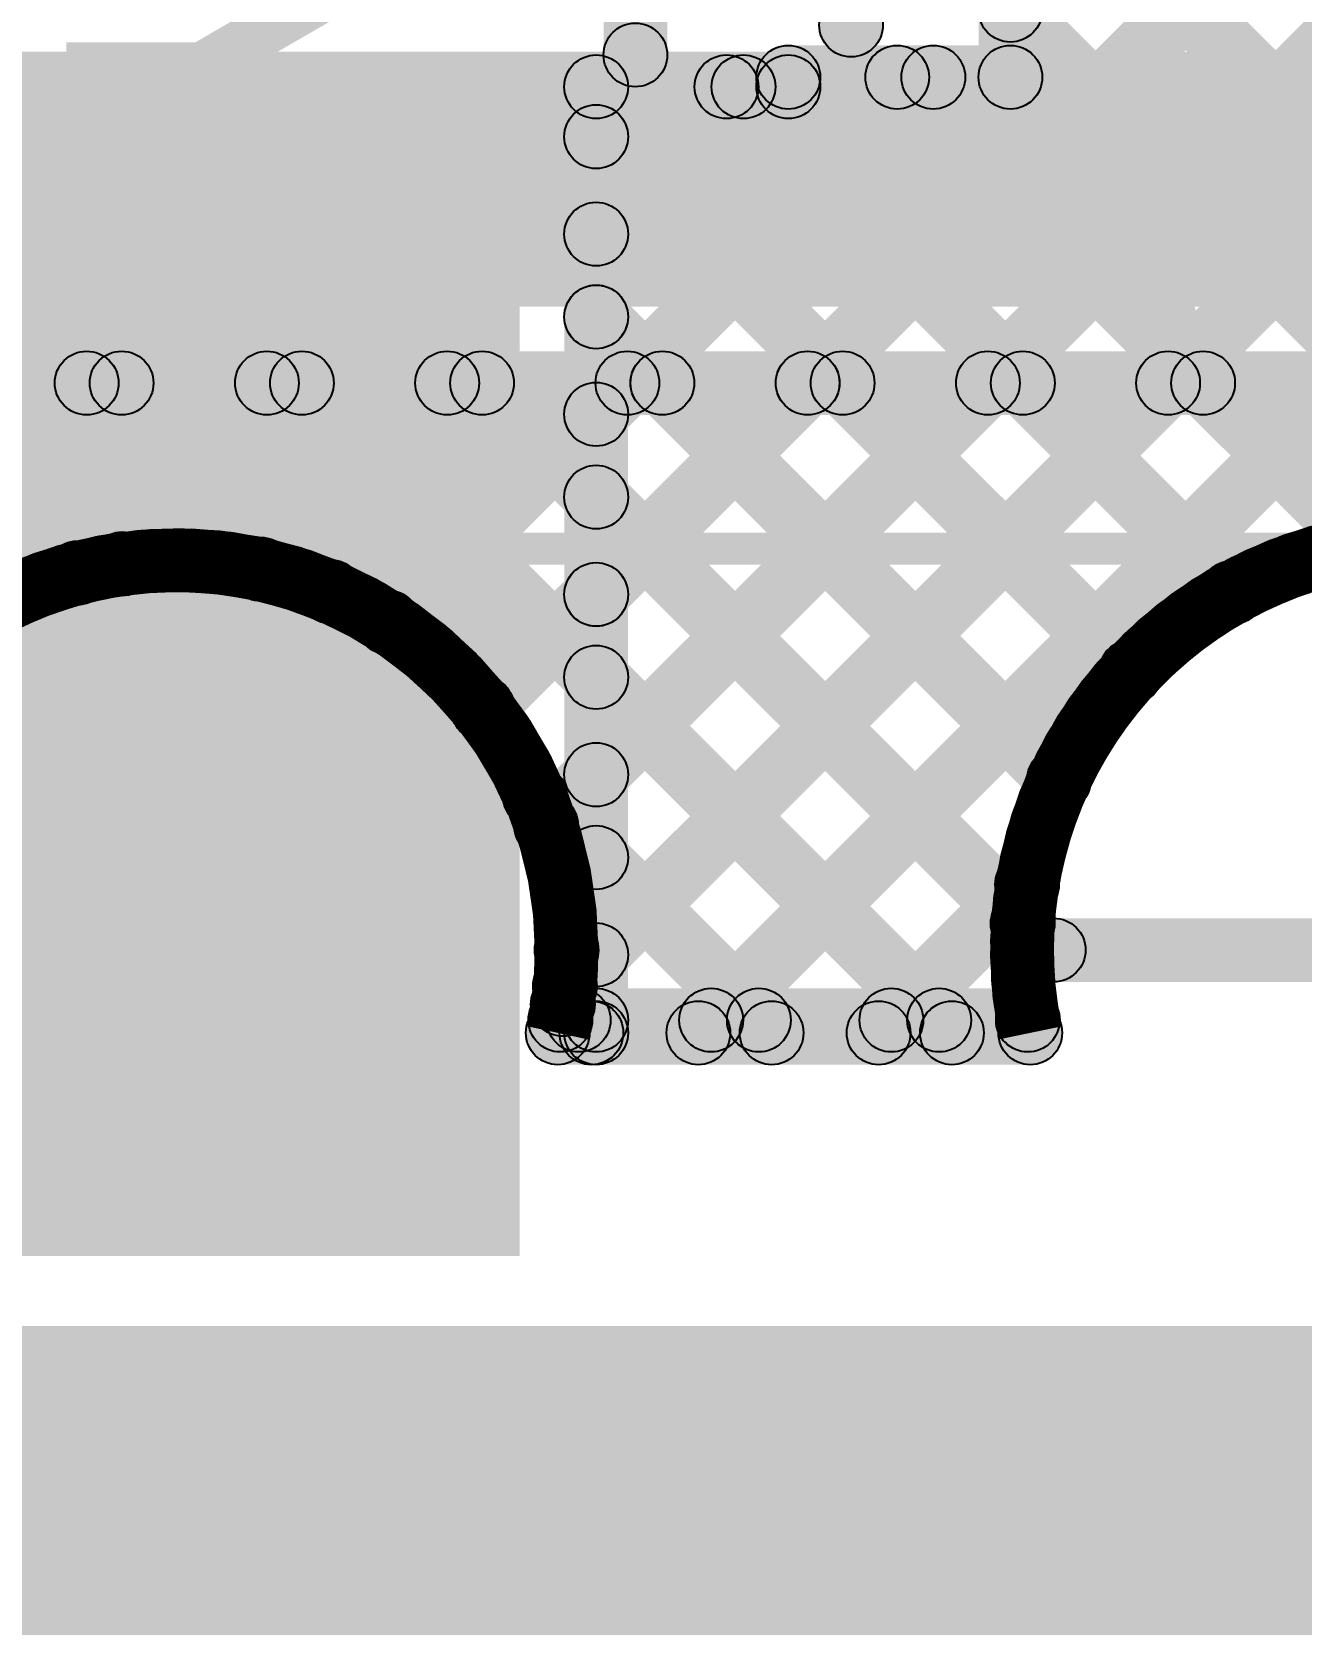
# Model space of a CAD drawing. Header units: millimetres. Extents: x -0.08 to 5.25, y -0.08 to 2.73.
# Drawn here: x 2.5085 to 2.7077, y 0.0895 to 0.3411 of the extents above; entities that cross this region are included whole.
import ezdxf

# ---------------------------------------------------------------- set-up
doc = ezdxf.new("R2010")
doc.units = ezdxf.units.MM
doc.header["$MEASUREMENT"] = 0
for name, color, linetype in [('BottomLayer', 5, 'Continuous'), ('BottomPaste', 16, 'Continuous'), ('BottomSolder', 6, 'Continuous'), ('PadHoleLayer', 156, 'Continuous'), ('TopLayer', 1, 'Continuous'), ('TopOverlay', 2, 'Continuous'), ('TopSolder', 216, 'Continuous')]:
    doc.layers.add(name, color=color, linetype=linetype)

# ---------------------------------------------------------------- blocks, each defined once
blk = doc.blocks.new('WJ301V_5_0_3P_6')
at = {"layer": 'BottomLayer'}
h = blk.add_hatch(color=5, dxfattribs=at)
edge = h.paths.add_edge_path()
edge.add_arc((0.19685, 0), 0.04921, 0, 360)
h = blk.add_hatch(color=5, dxfattribs=at)
edge = h.paths.add_edge_path()
edge.add_arc((0.3937, 0), 0.04921, 0, 360)
at = {"layer": 'BottomSolder'}
h = blk.add_hatch(color=6, dxfattribs=at)
edge = h.paths.add_edge_path()
edge.add_arc((0.19685, 0), 0.05321, 0, 360)
h = blk.add_hatch(color=6, dxfattribs=at)
edge = h.paths.add_edge_path()
edge.add_arc((0.3937, 0), 0.05321, 0, 360)
at = {"layer": 'PadHoleLayer'}
h = blk.add_hatch(color=156, dxfattribs=at)
edge = h.paths.add_edge_path()
edge.add_arc((0.19685, 0), 0.02559, 0, 360)
h = blk.add_hatch(color=156, dxfattribs=at)
edge = h.paths.add_edge_path()
edge.add_arc((0.3937, 0), 0.02559, 0, 360)
at = {"layer": 'TopLayer'}
h = blk.add_hatch(color=1, dxfattribs=at)
edge = h.paths.add_edge_path()
edge.add_arc((0.19685, 0), 0.04921, 0, 360)
h = blk.add_hatch(color=1, dxfattribs=at)
edge = h.paths.add_edge_path()
edge.add_arc((0.3937, 0), 0.04921, 0, 360)
at = {"layer": 'TopOverlay'}
for points in [[(-0.12113, 0.0605), (-0.12113, 0.0655), (0.49082, 0.0655), (0.49082, 0.0605)], [(-0.12186, -0.1075), (-0.12186, -0.1025), (0.49192, -0.1025), (0.49192, -0.1075)]]:
    blk.add_hatch(color=2, dxfattribs=at).paths.add_polyline_path(points)
at = {"layer": 'TopSolder'}
h = blk.add_hatch(color=216, dxfattribs=at)
edge = h.paths.add_edge_path()
edge.add_arc((0.19685, 0), 0.05321, 0, 360)
h = blk.add_hatch(color=216, dxfattribs=at)
edge = h.paths.add_edge_path()
edge.add_arc((0.3937, 0), 0.05321, 0, 360)
blk = doc.blocks.new('R__0402_B_14')
at = {"layer": 'BottomLayer'}
for points in [[(-0.0095, 0.0125), (-0.0095, -0.0125), (-0.0275, -0.0125), (-0.0275, 0.0125)], [(0.0275, 0.0125), (0.0275, -0.0125), (0.0095, -0.0125), (0.0095, 0.0125)]]:
    blk.add_hatch(color=5, dxfattribs=at).paths.add_polyline_path(points)
at = {"layer": 'BottomPaste'}
for points in [[(-0.0095, 0.0125), (-0.0095, -0.0125), (-0.0275, -0.0125), (-0.0275, 0.0125)], [(0.0275, 0.0125), (0.0275, -0.0125), (0.0095, -0.0125), (0.0095, 0.0125)]]:
    blk.add_hatch(color=16, dxfattribs=at).paths.add_polyline_path(points)
at = {"layer": 'BottomSolder'}
for points in [[(-0.0055, 0.0165), (-0.0055, -0.0165), (-0.0315, -0.0165), (-0.0315, 0.0165)], [(0.0315, 0.0165), (0.0315, -0.0165), (0.0055, -0.0165), (0.0055, 0.0165)]]:
    blk.add_hatch(color=6, dxfattribs=at).paths.add_polyline_path(points)

msp = doc.modelspace()

# ---------------------------------------------------------------- hatches: boundary and pattern name
at = {"layer": 'BottomLayer'}
for points in [[(2.61657, 0.18046), (2.6095, 0.18754), (3.41446, 0.9925), (3.42154, 0.98543)], [(2.61857, 0.18246), (2.6115, 0.18954), (3.41446, 0.9925), (3.42154, 0.98543)], [(2.60054, 0.24928), (2.59346, 0.25635), (3.16265, 0.82554), (3.16972, 0.81847)], [(2.60054, 0.24928), (2.59346, 0.25635), (3.16265, 0.82554), (3.16972, 0.81847)], [(2.60054, 0.22099), (2.59346, 0.22807), (3.17126, 0.80586), (3.17833, 0.79879)], [(2.60054, 0.221), (2.59346, 0.22807), (3.17126, 0.80586), (3.17833, 0.79879)], [(2.60054, 0.19271), (2.59346, 0.19978), (3.19259, 0.79891), (3.19966, 0.79184)], [(2.60054, 0.19271), (2.59346, 0.19978), (3.19259, 0.79891), (3.19966, 0.79184)], [(2.65895, 0.36878), (2.66602, 0.37585), (2.85234, 0.18954), (2.84527, 0.18246)], [(2.65895, 0.36878), (2.66602, 0.37585), (2.85434, 0.18754), (2.84727, 0.18046)], [(2.60815, 0.3375), (2.59815, 0.3375), (2.59815, 0.36), (2.60815, 0.36)], [(2.60815, 0.3375), (2.59815, 0.3375), (2.59815, 0.36), (2.60815, 0.36)], [(2.667, 0.334), (2.657, 0.334), (2.657, 0.35431), (2.667, 0.35431)], [(2.667, 0.334), (2.657, 0.334), (2.657, 0.35431), (2.667, 0.35431)], [(2.65846, 0.34099), (2.66554, 0.34806), (2.75229, 0.2613), (2.74522, 0.25423)], [(2.65846, 0.34099), (2.66554, 0.34806), (2.75229, 0.2613), (2.74522, 0.25423)], [(2.60054, 0.27756), (2.59346, 0.28463), (2.64637, 0.33754), (2.65344, 0.33046)], [(2.60054, 0.27756), (2.59346, 0.28463), (2.64637, 0.33754), (2.65344, 0.33046)], [(2.597, 0.3275), (2.597, 0.3375), (2.62715, 0.3375), (2.62715, 0.3275)], [(2.597, 0.3275), (2.597, 0.3375), (2.62715, 0.3375), (2.62715, 0.3275)], [(2.62715, 0.329), (2.62715, 0.339), (2.662, 0.339), (2.662, 0.329)], [(2.62715, 0.329), (2.62715, 0.339), (2.662, 0.339), (2.662, 0.329)], [(2.6407, 0.33046), (2.64777, 0.33754), (2.72137, 0.26394), (2.7143, 0.25687)], [(2.6407, 0.33046), (2.64777, 0.33754), (2.72137, 0.26394), (2.7143, 0.25687)], [(2.479, 0.149), (2.585, 0.149), (2.585, 0.335), (2.479, 0.335)], [(2.60054, 0.30585), (2.59346, 0.31292), (2.61658, 0.33604), (2.62365, 0.32896)], [(2.60054, 0.30585), (2.59346, 0.31292), (2.61658, 0.33604), (2.62365, 0.32896)], [(2.61392, 0.32896), (2.62099, 0.33604), (2.70036, 0.25667), (2.69328, 0.2496)], [(2.61392, 0.32896), (2.62099, 0.33604), (2.70035, 0.25667), (2.69328, 0.2496)], [(2.602, 0.186), (2.592, 0.186), (2.592, 0.3325), (2.602, 0.3325)], [(2.602, 0.184), (2.592, 0.184), (2.592, 0.3325), (2.602, 0.3325)], [(2.59346, 0.32113), (2.60054, 0.3282), (2.6845, 0.24424), (2.67742, 0.23717)], [(2.59346, 0.32113), (2.60054, 0.3282), (2.6845, 0.24424), (2.67742, 0.23717)], [(2.59346, 0.29285), (2.60054, 0.29992), (2.67316, 0.22729), (2.66609, 0.22022)], [(2.59346, 0.29285), (2.60054, 0.29992), (2.67316, 0.22729), (2.66609, 0.22022)], [(2.59346, 0.26457), (2.60054, 0.27164), (2.66746, 0.20471), (2.66039, 0.19764)], [(2.59346, 0.26456), (2.60054, 0.27164), (2.66746, 0.20471), (2.66039, 0.19764)], [(2.59346, 0.23628), (2.60054, 0.24335), (2.65435, 0.18954), (2.64728, 0.18246)], [(2.59346, 0.23628), (2.60054, 0.24335), (2.65635, 0.18754), (2.64928, 0.18046)], [(2.59346, 0.208), (2.60054, 0.21507), (2.62607, 0.18954), (2.619, 0.18246)], [(2.59346, 0.208), (2.60054, 0.21507), (2.62807, 0.18754), (2.621, 0.18046)], [(2.64486, 0.18046), (2.63779, 0.18754), (2.66108, 0.21083), (2.66815, 0.20376)], [(2.64686, 0.18246), (2.63979, 0.18954), (2.66108, 0.21083), (2.66815, 0.20376)], [(2.66879, 0.192), (2.66879, 0.202), (2.728, 0.202), (2.728, 0.192)], [(2.66879, 0.192), (2.66879, 0.202), (2.728, 0.202), (2.728, 0.192)], [(2.597, 0.181), (2.597, 0.191), (2.66474, 0.191), (2.66474, 0.181)], [(2.597, 0.179), (2.597, 0.189), (2.66512, 0.189), (2.66512, 0.179)], [(0.22, 0.098), (0.22, 0.138), (3.154, 0.138), (3.154, 0.098)]]:
    msp.add_hatch(color=5, dxfattribs=at).paths.add_polyline_path(points)
h = msp.add_hatch(color=5, dxfattribs=at)
edge = h.paths.add_edge_path()
edge.add_arc((2.662, 0.34452), 0.005, 0, 360)
h = msp.add_hatch(color=5, dxfattribs=at)
edge = h.paths.add_edge_path()
edge.add_arc((2.662, 0.34452), 0.005, 0, 360)
h = msp.add_hatch(color=5, dxfattribs=at)
edge = h.paths.add_edge_path()
edge.add_arc((2.637, 0.34219), 0.005, 0, 360)
h = msp.add_hatch(color=5, dxfattribs=at)
edge = h.paths.add_edge_path()
edge.add_arc((2.637, 0.34219), 0.005, 0, 360)
h = msp.add_hatch(color=5, dxfattribs=at)
edge = h.paths.add_edge_path()
edge.add_arc((2.60315, 0.3375), 0.005, 0, 360)
h = msp.add_hatch(color=5, dxfattribs=at)
edge = h.paths.add_edge_path()
edge.add_arc((2.60315, 0.3375), 0.005, 0, 360)
h = msp.add_hatch(color=5, dxfattribs=at)
edge = h.paths.add_edge_path()
edge.add_arc((2.597, 0.3325), 0.005, 0, 360)
h = msp.add_hatch(color=5, dxfattribs=at)
edge = h.paths.add_edge_path()
edge.add_arc((2.597, 0.3325), 0.005, 0, 360)
h = msp.add_hatch(color=5, dxfattribs=at)
edge = h.paths.add_edge_path()
edge.add_arc((2.597, 0.3325), 0.005, 0, 360)
h = msp.add_hatch(color=5, dxfattribs=at)
edge = h.paths.add_edge_path()
edge.add_arc((2.597, 0.3325), 0.005, 0, 360)
h = msp.add_hatch(color=5, dxfattribs=at)
edge = h.paths.add_edge_path()
edge.add_arc((2.61745, 0.3325), 0.005, 0, 360)
h = msp.add_hatch(color=5, dxfattribs=at)
edge = h.paths.add_edge_path()
edge.add_arc((2.61745, 0.3325), 0.005, 0, 360)
h = msp.add_hatch(color=5, dxfattribs=at)
edge = h.paths.add_edge_path()
edge.add_arc((2.62012, 0.3325), 0.005, 0, 360)
h = msp.add_hatch(color=5, dxfattribs=at)
edge = h.paths.add_edge_path()
edge.add_arc((2.62012, 0.3325), 0.005, 0, 360)
h = msp.add_hatch(color=5, dxfattribs=at)
edge = h.paths.add_edge_path()
edge.add_arc((2.62715, 0.334), 0.005, 0, 360)
h = msp.add_hatch(color=5, dxfattribs=at)
edge = h.paths.add_edge_path()
edge.add_arc((2.62715, 0.334), 0.005, 0, 360)
h = msp.add_hatch(color=5, dxfattribs=at)
edge = h.paths.add_edge_path()
edge.add_arc((2.62715, 0.3325), 0.005, 0, 360)
h = msp.add_hatch(color=5, dxfattribs=at)
edge = h.paths.add_edge_path()
edge.add_arc((2.62715, 0.3325), 0.005, 0, 360)
h = msp.add_hatch(color=5, dxfattribs=at)
edge = h.paths.add_edge_path()
edge.add_arc((2.64424, 0.334), 0.005, 0, 360)
h = msp.add_hatch(color=5, dxfattribs=at)
edge = h.paths.add_edge_path()
edge.add_arc((2.64424, 0.334), 0.005, 0, 360)
h = msp.add_hatch(color=5, dxfattribs=at)
edge = h.paths.add_edge_path()
edge.add_arc((2.6499, 0.334), 0.005, 0, 360)
h = msp.add_hatch(color=5, dxfattribs=at)
edge = h.paths.add_edge_path()
edge.add_arc((2.6499, 0.334), 0.005, 0, 360)
h = msp.add_hatch(color=5, dxfattribs=at)
edge = h.paths.add_edge_path()
edge.add_arc((2.662, 0.334), 0.005, 0, 360)
h = msp.add_hatch(color=5, dxfattribs=at)
edge = h.paths.add_edge_path()
edge.add_arc((2.662, 0.334), 0.005, 0, 360)
h = msp.add_hatch(color=5, dxfattribs=at)
edge = h.paths.add_edge_path()
edge.add_arc((2.662, 0.334), 0.005, 0, 360)
h = msp.add_hatch(color=5, dxfattribs=at)
edge = h.paths.add_edge_path()
edge.add_arc((2.662, 0.334), 0.005, 0, 360)
h = msp.add_hatch(color=5, dxfattribs=at)
edge = h.paths.add_edge_path()
edge.add_arc((2.597, 0.32467), 0.005, 0, 360)
h = msp.add_hatch(color=5, dxfattribs=at)
edge = h.paths.add_edge_path()
edge.add_arc((2.597, 0.32467), 0.005, 0, 360)
h = msp.add_hatch(color=5, dxfattribs=at)
edge = h.paths.add_edge_path()
edge.add_arc((2.597, 0.30938), 0.005, 0, 360)
h = msp.add_hatch(color=5, dxfattribs=at)
edge = h.paths.add_edge_path()
edge.add_arc((2.597, 0.30938), 0.005, 0, 360)
h = msp.add_hatch(color=5, dxfattribs=at)
edge = h.paths.add_edge_path()
edge.add_arc((2.597, 0.29639), 0.005, 0, 360)
h = msp.add_hatch(color=5, dxfattribs=at)
edge = h.paths.add_edge_path()
edge.add_arc((2.597, 0.29638), 0.005, 0, 360)
h = msp.add_hatch(color=5, dxfattribs=at)
edge = h.paths.add_edge_path()
edge.add_arc((2.597, 0.2811), 0.005, 0, 360)
h = msp.add_hatch(color=5, dxfattribs=at)
edge = h.paths.add_edge_path()
edge.add_arc((2.597, 0.2811), 0.005, 0, 360)
h = msp.add_hatch(color=5, dxfattribs=at)
edge = h.paths.add_edge_path()
edge.add_arc((2.597, 0.2681), 0.005, 0, 360)
h = msp.add_hatch(color=5, dxfattribs=at)
edge = h.paths.add_edge_path()
edge.add_arc((2.597, 0.2681), 0.005, 0, 360)
h = msp.add_hatch(color=5, dxfattribs=at)
edge = h.paths.add_edge_path()
edge.add_arc((2.597, 0.25281), 0.005, 0, 360)
h = msp.add_hatch(color=5, dxfattribs=at)
edge = h.paths.add_edge_path()
edge.add_arc((2.597, 0.25282), 0.005, 0, 360)
h = msp.add_hatch(color=5, dxfattribs=at)
edge = h.paths.add_edge_path()
edge.add_arc((2.69682, 0.25313), 0.005, 0, 360)
h = msp.add_hatch(color=5, dxfattribs=at)
edge = h.paths.add_edge_path()
edge.add_arc((2.69682, 0.25313), 0.005, 0, 360)
h = msp.add_hatch(color=5, dxfattribs=at)
edge = h.paths.add_edge_path()
edge.add_arc((2.597, 0.23982), 0.005, 0, 360)
h = msp.add_hatch(color=5, dxfattribs=at)
edge = h.paths.add_edge_path()
edge.add_arc((2.597, 0.23982), 0.005, 0, 360)
h = msp.add_hatch(color=5, dxfattribs=at)
edge = h.paths.add_edge_path()
edge.add_arc((2.68096, 0.24071), 0.005, 0, 360)
h = msp.add_hatch(color=5, dxfattribs=at)
edge = h.paths.add_edge_path()
edge.add_arc((2.68096, 0.24071), 0.005, 0, 360)
h = msp.add_hatch(color=5, dxfattribs=at)
edge = h.paths.add_edge_path()
edge.add_arc((2.597, 0.22453), 0.005, 0, 360)
h = msp.add_hatch(color=5, dxfattribs=at)
edge = h.paths.add_edge_path()
edge.add_arc((2.597, 0.22453), 0.005, 0, 360)
h = msp.add_hatch(color=5, dxfattribs=at)
edge = h.paths.add_edge_path()
edge.add_arc((2.66963, 0.22376), 0.005, 0, 360)
h = msp.add_hatch(color=5, dxfattribs=at)
edge = h.paths.add_edge_path()
edge.add_arc((2.66963, 0.22376), 0.005, 0, 360)
h = msp.add_hatch(color=5, dxfattribs=at)
edge = h.paths.add_edge_path()
edge.add_arc((2.597, 0.21153), 0.005, 0, 360)
h = msp.add_hatch(color=5, dxfattribs=at)
edge = h.paths.add_edge_path()
edge.add_arc((2.597, 0.21153), 0.005, 0, 360)
h = msp.add_hatch(color=5, dxfattribs=at)
edge = h.paths.add_edge_path()
edge.add_arc((2.66462, 0.2073), 0.005, 0, 360)
h = msp.add_hatch(color=5, dxfattribs=at)
edge = h.paths.add_edge_path()
edge.add_arc((2.66462, 0.2073), 0.005, 0, 360)
h = msp.add_hatch(color=5, dxfattribs=at)
edge = h.paths.add_edge_path()
edge.add_arc((2.66392, 0.20118), 0.005, 0, 360)
h = msp.add_hatch(color=5, dxfattribs=at)
edge = h.paths.add_edge_path()
edge.add_arc((2.66392, 0.20118), 0.005, 0, 360)
h = msp.add_hatch(color=5, dxfattribs=at)
edge = h.paths.add_edge_path()
edge.add_arc((2.66879, 0.197), 0.005, 0, 360)
h = msp.add_hatch(color=5, dxfattribs=at)
edge = h.paths.add_edge_path()
edge.add_arc((2.66879, 0.197), 0.005, 0, 360)
h = msp.add_hatch(color=5, dxfattribs=at)
edge = h.paths.add_edge_path()
edge.add_arc((2.597, 0.19625), 0.005, 0, 360)
h = msp.add_hatch(color=5, dxfattribs=at)
edge = h.paths.add_edge_path()
edge.add_arc((2.597, 0.19625), 0.005, 0, 360)
h = msp.add_hatch(color=5, dxfattribs=at)
edge = h.paths.add_edge_path()
edge.add_arc((2.597, 0.186), 0.005, 0, 360)
h = msp.add_hatch(color=5, dxfattribs=at)
edge = h.paths.add_edge_path()
edge.add_arc((2.597, 0.186), 0.005, 0, 360)
h = msp.add_hatch(color=5, dxfattribs=at)
edge = h.paths.add_edge_path()
edge.add_arc((2.597, 0.184), 0.005, 0, 360)
h = msp.add_hatch(color=5, dxfattribs=at)
edge = h.paths.add_edge_path()
edge.add_arc((2.597, 0.184), 0.005, 0, 360)
h = msp.add_hatch(color=5, dxfattribs=at)
edge = h.paths.add_edge_path()
edge.add_arc((2.61304, 0.184), 0.005, 0, 360)
h = msp.add_hatch(color=5, dxfattribs=at)
edge = h.paths.add_edge_path()
edge.add_arc((2.61504, 0.186), 0.005, 0, 360)
h = msp.add_hatch(color=5, dxfattribs=at)
edge = h.paths.add_edge_path()
edge.add_arc((2.62253, 0.186), 0.005, 0, 360)
h = msp.add_hatch(color=5, dxfattribs=at)
edge = h.paths.add_edge_path()
edge.add_arc((2.62453, 0.184), 0.005, 0, 360)
h = msp.add_hatch(color=5, dxfattribs=at)
edge = h.paths.add_edge_path()
edge.add_arc((2.64132, 0.184), 0.005, 0, 360)
h = msp.add_hatch(color=5, dxfattribs=at)
edge = h.paths.add_edge_path()
edge.add_arc((2.64332, 0.186), 0.005, 0, 360)
h = msp.add_hatch(color=5, dxfattribs=at)
edge = h.paths.add_edge_path()
edge.add_arc((2.65082, 0.186), 0.005, 0, 360)
h = msp.add_hatch(color=5, dxfattribs=at)
edge = h.paths.add_edge_path()
edge.add_arc((2.65282, 0.184), 0.005, 0, 360)
h = msp.add_hatch(color=5, dxfattribs=at)
edge = h.paths.add_edge_path()
edge.add_arc((2.66474, 0.186), 0.005, 0, 360)
h = msp.add_hatch(color=5, dxfattribs=at)
edge = h.paths.add_edge_path()
edge.add_arc((2.66474, 0.186), 0.005, 0, 360)
h = msp.add_hatch(color=5, dxfattribs=at)
edge = h.paths.add_edge_path()
edge.add_arc((2.66512, 0.184), 0.005, 0, 360)
h = msp.add_hatch(color=5, dxfattribs=at)
edge = h.paths.add_edge_path()
edge.add_arc((2.66512, 0.184), 0.005, 0, 360)
at = {"layer": 'TopLayer'}
for points in [[(2.414, 0.298), (2.414, 0.338), (2.959, 0.338), (2.959, 0.298)], [(2.41858, 0.18046), (2.41151, 0.18754), (2.51351, 0.28954), (2.52058, 0.28246)], [(2.42058, 0.18246), (2.41351, 0.18954), (2.51351, 0.28954), (2.52058, 0.28246)], [(2.414, 0.281), (2.414, 0.291), (2.959, 0.291), (2.959, 0.281)], [(2.414, 0.281), (2.414, 0.291), (2.959, 0.291), (2.959, 0.281)], [(2.49071, 0.28246), (2.49778, 0.28954), (2.52617, 0.26115), (2.5191, 0.25408)], [(2.49071, 0.28246), (2.49778, 0.28954), (2.52617, 0.26115), (2.51909, 0.25408)], [(2.51905, 0.25265), (2.51198, 0.25972), (2.5418, 0.28954), (2.54887, 0.28246)], [(2.51905, 0.25265), (2.51198, 0.25972), (2.5418, 0.28954), (2.54887, 0.28246)], [(2.519, 0.28246), (2.52607, 0.28954), (2.55881, 0.25679), (2.55174, 0.24972)], [(2.519, 0.28246), (2.52607, 0.28954), (2.55881, 0.25679), (2.55174, 0.24972)], [(2.54792, 0.25323), (2.54085, 0.2603), (2.57008, 0.28954), (2.57715, 0.28246)], [(2.54792, 0.25323), (2.54085, 0.2603), (2.57008, 0.28954), (2.57715, 0.28246)], [(2.54728, 0.28246), (2.55435, 0.28954), (2.65435, 0.18954), (2.64728, 0.18246)], [(2.54728, 0.28246), (2.55435, 0.28954), (2.65635, 0.18754), (2.64928, 0.18046)], [(2.56787, 0.2449), (2.5608, 0.25197), (2.59837, 0.28954), (2.60544, 0.28246)], [(2.56787, 0.2449), (2.5608, 0.25197), (2.59837, 0.28954), (2.60544, 0.28246)], [(2.57556, 0.28246), (2.58264, 0.28954), (2.66746, 0.20471), (2.66039, 0.19764)], [(2.57557, 0.28246), (2.58264, 0.28954), (2.66746, 0.20471), (2.66039, 0.19764)], [(2.5827, 0.23144), (2.57562, 0.23851), (2.62665, 0.28954), (2.63372, 0.28246)], [(2.58269, 0.23144), (2.57562, 0.23851), (2.62665, 0.28954), (2.63372, 0.28246)], [(2.59266, 0.21312), (2.58559, 0.22019), (2.65493, 0.28954), (2.66201, 0.28246)], [(2.59266, 0.21312), (2.58559, 0.22019), (2.65493, 0.28954), (2.662, 0.28246)], [(2.59564, 0.18781), (2.58856, 0.19488), (2.68322, 0.28954), (2.69029, 0.28246)], [(2.59564, 0.18781), (2.58857, 0.19488), (2.68322, 0.28954), (2.69029, 0.28246)], [(2.60385, 0.28246), (2.61092, 0.28954), (2.67316, 0.22729), (2.66609, 0.22022)], [(2.60385, 0.28246), (2.61092, 0.28954), (2.67316, 0.22729), (2.66609, 0.22022)], [(2.61657, 0.18046), (2.6095, 0.18754), (2.7115, 0.28954), (2.71857, 0.28246)], [(2.61857, 0.18246), (2.6115, 0.18954), (2.7115, 0.28954), (2.71857, 0.28246)], [(2.63213, 0.28246), (2.6392, 0.28954), (2.6845, 0.24424), (2.67742, 0.23717)], [(2.63213, 0.28246), (2.6392, 0.28954), (2.6845, 0.24424), (2.67742, 0.23717)], [(2.66042, 0.28246), (2.66749, 0.28954), (2.70036, 0.25667), (2.69328, 0.2496)], [(2.66042, 0.28246), (2.66749, 0.28954), (2.70035, 0.25667), (2.69328, 0.2496)], [(2.6887, 0.28246), (2.69577, 0.28954), (2.72137, 0.26394), (2.7143, 0.25687)], [(2.6887, 0.28246), (2.69577, 0.28954), (2.72137, 0.26394), (2.7143, 0.25687)], [(2.58387, 0.21759), (2.59094, 0.22466), (2.62607, 0.18954), (2.619, 0.18246)], [(2.58387, 0.21759), (2.59094, 0.22466), (2.62807, 0.18754), (2.621, 0.18046)], [(2.64486, 0.18046), (2.63779, 0.18754), (2.66108, 0.21083), (2.66815, 0.20376)], [(2.64686, 0.18246), (2.63979, 0.18954), (2.66108, 0.21083), (2.66815, 0.20376)], [(2.66879, 0.192), (2.66879, 0.202), (2.728, 0.202), (2.728, 0.192)], [(2.66879, 0.192), (2.66879, 0.202), (2.728, 0.202), (2.728, 0.192)], [(2.58823, 0.18495), (2.5953, 0.19202), (2.59778, 0.18954), (2.59071, 0.18246)], [(2.58823, 0.18495), (2.5953, 0.19202), (2.59978, 0.18754), (2.59271, 0.18046)], [(2.59097, 0.179), (2.59097, 0.189), (2.66512, 0.189), (2.66512, 0.179)], [(2.59137, 0.181), (2.59137, 0.191), (2.66474, 0.191), (2.66474, 0.181)], [(2.42365, 0.093), (2.42365, 0.133), (3.06879, 0.133), (3.06879, 0.093)]]:
    msp.add_hatch(color=1, dxfattribs=at).paths.add_polyline_path(points)
h = msp.add_hatch(color=1, dxfattribs=at)
edge = h.paths.add_edge_path()
edge.add_arc((2.51705, 0.286), 0.005, 0, 360)
h = msp.add_hatch(color=1, dxfattribs=at)
edge = h.paths.add_edge_path()
edge.add_arc((2.51705, 0.286), 0.005, 0, 360)
h = msp.add_hatch(color=1, dxfattribs=at)
edge = h.paths.add_edge_path()
edge.add_arc((2.52253, 0.286), 0.005, 0, 360)
h = msp.add_hatch(color=1, dxfattribs=at)
edge = h.paths.add_edge_path()
edge.add_arc((2.52253, 0.286), 0.005, 0, 360)
h = msp.add_hatch(color=1, dxfattribs=at)
edge = h.paths.add_edge_path()
edge.add_arc((2.54533, 0.286), 0.005, 0, 360)
h = msp.add_hatch(color=1, dxfattribs=at)
edge = h.paths.add_edge_path()
edge.add_arc((2.54533, 0.286), 0.005, 0, 360)
h = msp.add_hatch(color=1, dxfattribs=at)
edge = h.paths.add_edge_path()
edge.add_arc((2.55082, 0.286), 0.005, 0, 360)
h = msp.add_hatch(color=1, dxfattribs=at)
edge = h.paths.add_edge_path()
edge.add_arc((2.55082, 0.286), 0.005, 0, 360)
h = msp.add_hatch(color=1, dxfattribs=at)
edge = h.paths.add_edge_path()
edge.add_arc((2.57362, 0.286), 0.005, 0, 360)
h = msp.add_hatch(color=1, dxfattribs=at)
edge = h.paths.add_edge_path()
edge.add_arc((2.57362, 0.286), 0.005, 0, 360)
h = msp.add_hatch(color=1, dxfattribs=at)
edge = h.paths.add_edge_path()
edge.add_arc((2.5791, 0.286), 0.005, 0, 360)
h = msp.add_hatch(color=1, dxfattribs=at)
edge = h.paths.add_edge_path()
edge.add_arc((2.5791, 0.286), 0.005, 0, 360)
h = msp.add_hatch(color=1, dxfattribs=at)
edge = h.paths.add_edge_path()
edge.add_arc((2.6019, 0.286), 0.005, 0, 360)
h = msp.add_hatch(color=1, dxfattribs=at)
edge = h.paths.add_edge_path()
edge.add_arc((2.6019, 0.286), 0.005, 0, 360)
h = msp.add_hatch(color=1, dxfattribs=at)
edge = h.paths.add_edge_path()
edge.add_arc((2.60739, 0.286), 0.005, 0, 360)
h = msp.add_hatch(color=1, dxfattribs=at)
edge = h.paths.add_edge_path()
edge.add_arc((2.60738, 0.286), 0.005, 0, 360)
h = msp.add_hatch(color=1, dxfattribs=at)
edge = h.paths.add_edge_path()
edge.add_arc((2.63019, 0.286), 0.005, 0, 360)
h = msp.add_hatch(color=1, dxfattribs=at)
edge = h.paths.add_edge_path()
edge.add_arc((2.63018, 0.286), 0.005, 0, 360)
h = msp.add_hatch(color=1, dxfattribs=at)
edge = h.paths.add_edge_path()
edge.add_arc((2.63567, 0.286), 0.005, 0, 360)
h = msp.add_hatch(color=1, dxfattribs=at)
edge = h.paths.add_edge_path()
edge.add_arc((2.63567, 0.286), 0.005, 0, 360)
h = msp.add_hatch(color=1, dxfattribs=at)
edge = h.paths.add_edge_path()
edge.add_arc((2.65847, 0.286), 0.005, 0, 360)
h = msp.add_hatch(color=1, dxfattribs=at)
edge = h.paths.add_edge_path()
edge.add_arc((2.65847, 0.286), 0.005, 0, 360)
h = msp.add_hatch(color=1, dxfattribs=at)
edge = h.paths.add_edge_path()
edge.add_arc((2.66395, 0.286), 0.005, 0, 360)
h = msp.add_hatch(color=1, dxfattribs=at)
edge = h.paths.add_edge_path()
edge.add_arc((2.66395, 0.286), 0.005, 0, 360)
h = msp.add_hatch(color=1, dxfattribs=at)
edge = h.paths.add_edge_path()
edge.add_arc((2.68675, 0.286), 0.005, 0, 360)
h = msp.add_hatch(color=1, dxfattribs=at)
edge = h.paths.add_edge_path()
edge.add_arc((2.68675, 0.286), 0.005, 0, 360)
h = msp.add_hatch(color=1, dxfattribs=at)
edge = h.paths.add_edge_path()
edge.add_arc((2.69224, 0.286), 0.005, 0, 360)
h = msp.add_hatch(color=1, dxfattribs=at)
edge = h.paths.add_edge_path()
edge.add_arc((2.69224, 0.286), 0.005, 0, 360)
h = msp.add_hatch(color=1, dxfattribs=at)
edge = h.paths.add_edge_path()
edge.add_arc((2.52263, 0.25762), 0.005, 0, 360)
h = msp.add_hatch(color=1, dxfattribs=at)
edge = h.paths.add_edge_path()
edge.add_arc((2.52263, 0.25762), 0.005, 0, 360)
h = msp.add_hatch(color=1, dxfattribs=at)
edge = h.paths.add_edge_path()
edge.add_arc((2.54438, 0.25677), 0.005, 0, 360)
h = msp.add_hatch(color=1, dxfattribs=at)
edge = h.paths.add_edge_path()
edge.add_arc((2.54438, 0.25677), 0.005, 0, 360)
h = msp.add_hatch(color=1, dxfattribs=at)
edge = h.paths.add_edge_path()
edge.add_arc((2.51552, 0.25618), 0.005, 0, 360)
h = msp.add_hatch(color=1, dxfattribs=at)
edge = h.paths.add_edge_path()
edge.add_arc((2.51551, 0.25618), 0.005, 0, 360)
h = msp.add_hatch(color=1, dxfattribs=at)
edge = h.paths.add_edge_path()
edge.add_arc((2.55527, 0.25326), 0.005, 0, 360)
h = msp.add_hatch(color=1, dxfattribs=at)
edge = h.paths.add_edge_path()
edge.add_arc((2.55527, 0.25326), 0.005, 0, 360)
h = msp.add_hatch(color=1, dxfattribs=at)
edge = h.paths.add_edge_path()
edge.add_arc((2.69682, 0.25313), 0.005, 0, 360)
h = msp.add_hatch(color=1, dxfattribs=at)
edge = h.paths.add_edge_path()
edge.add_arc((2.69682, 0.25313), 0.005, 0, 360)
h = msp.add_hatch(color=1, dxfattribs=at)
edge = h.paths.add_edge_path()
edge.add_arc((2.56434, 0.24844), 0.005, 0, 360)
h = msp.add_hatch(color=1, dxfattribs=at)
edge = h.paths.add_edge_path()
edge.add_arc((2.56434, 0.24844), 0.005, 0, 360)
h = msp.add_hatch(color=1, dxfattribs=at)
edge = h.paths.add_edge_path()
edge.add_arc((2.68096, 0.24071), 0.005, 0, 360)
h = msp.add_hatch(color=1, dxfattribs=at)
edge = h.paths.add_edge_path()
edge.add_arc((2.68096, 0.24071), 0.005, 0, 360)
h = msp.add_hatch(color=1, dxfattribs=at)
edge = h.paths.add_edge_path()
edge.add_arc((2.57916, 0.23497), 0.005, 0, 360)
h = msp.add_hatch(color=1, dxfattribs=at)
edge = h.paths.add_edge_path()
edge.add_arc((2.57916, 0.23497), 0.005, 0, 360)
h = msp.add_hatch(color=1, dxfattribs=at)
edge = h.paths.add_edge_path()
edge.add_arc((2.66963, 0.22376), 0.005, 0, 360)
h = msp.add_hatch(color=1, dxfattribs=at)
edge = h.paths.add_edge_path()
edge.add_arc((2.66963, 0.22376), 0.005, 0, 360)
h = msp.add_hatch(color=1, dxfattribs=at)
edge = h.paths.add_edge_path()
edge.add_arc((2.58741, 0.22112), 0.005, 0, 360)
h = msp.add_hatch(color=1, dxfattribs=at)
edge = h.paths.add_edge_path()
edge.add_arc((2.58741, 0.22112), 0.005, 0, 360)
h = msp.add_hatch(color=1, dxfattribs=at)
edge = h.paths.add_edge_path()
edge.add_arc((2.58912, 0.21665), 0.005, 0, 360)
h = msp.add_hatch(color=1, dxfattribs=at)
edge = h.paths.add_edge_path()
edge.add_arc((2.58912, 0.21665), 0.005, 0, 360)
h = msp.add_hatch(color=1, dxfattribs=at)
edge = h.paths.add_edge_path()
edge.add_arc((2.66462, 0.2073), 0.005, 0, 360)
h = msp.add_hatch(color=1, dxfattribs=at)
edge = h.paths.add_edge_path()
edge.add_arc((2.66462, 0.2073), 0.005, 0, 360)
h = msp.add_hatch(color=1, dxfattribs=at)
edge = h.paths.add_edge_path()
edge.add_arc((2.66392, 0.20118), 0.005, 0, 360)
h = msp.add_hatch(color=1, dxfattribs=at)
edge = h.paths.add_edge_path()
edge.add_arc((2.66392, 0.20118), 0.005, 0, 360)
h = msp.add_hatch(color=1, dxfattribs=at)
edge = h.paths.add_edge_path()
edge.add_arc((2.59236, 0.197), 0.005, 0, 360)
h = msp.add_hatch(color=1, dxfattribs=at)
edge = h.paths.add_edge_path()
edge.add_arc((2.59236, 0.197), 0.005, 0, 360)
h = msp.add_hatch(color=1, dxfattribs=at)
edge = h.paths.add_edge_path()
edge.add_arc((2.59236, 0.197), 0.005, 0, 360)
h = msp.add_hatch(color=1, dxfattribs=at)
edge = h.paths.add_edge_path()
edge.add_arc((2.59236, 0.197), 0.005, 0, 360)
h = msp.add_hatch(color=1, dxfattribs=at)
edge = h.paths.add_edge_path()
edge.add_arc((2.66879, 0.197), 0.005, 0, 360)
h = msp.add_hatch(color=1, dxfattribs=at)
edge = h.paths.add_edge_path()
edge.add_arc((2.66879, 0.197), 0.005, 0, 360)
h = msp.add_hatch(color=1, dxfattribs=at)
edge = h.paths.add_edge_path()
edge.add_arc((2.5921, 0.19135), 0.005, 0, 360)
h = msp.add_hatch(color=1, dxfattribs=at)
edge = h.paths.add_edge_path()
edge.add_arc((2.5921, 0.19135), 0.005, 0, 360)
h = msp.add_hatch(color=1, dxfattribs=at)
edge = h.paths.add_edge_path()
edge.add_arc((2.59177, 0.18848), 0.005, 0, 360)
h = msp.add_hatch(color=1, dxfattribs=at)
edge = h.paths.add_edge_path()
edge.add_arc((2.59177, 0.18848), 0.005, 0, 360)
h = msp.add_hatch(color=1, dxfattribs=at)
edge = h.paths.add_edge_path()
edge.add_arc((2.59097, 0.184), 0.005, 0, 360)
h = msp.add_hatch(color=1, dxfattribs=at)
edge = h.paths.add_edge_path()
edge.add_arc((2.59097, 0.184), 0.005, 0, 360)
h = msp.add_hatch(color=1, dxfattribs=at)
edge = h.paths.add_edge_path()
edge.add_arc((2.59137, 0.186), 0.005, 0, 360)
h = msp.add_hatch(color=1, dxfattribs=at)
edge = h.paths.add_edge_path()
edge.add_arc((2.59137, 0.186), 0.005, 0, 360)
h = msp.add_hatch(color=1, dxfattribs=at)
edge = h.paths.add_edge_path()
edge.add_arc((2.59425, 0.186), 0.005, 0, 360)
h = msp.add_hatch(color=1, dxfattribs=at)
edge = h.paths.add_edge_path()
edge.add_arc((2.59625, 0.184), 0.005, 0, 360)
h = msp.add_hatch(color=1, dxfattribs=at)
edge = h.paths.add_edge_path()
edge.add_arc((2.61304, 0.184), 0.005, 0, 360)
h = msp.add_hatch(color=1, dxfattribs=at)
edge = h.paths.add_edge_path()
edge.add_arc((2.61504, 0.186), 0.005, 0, 360)
h = msp.add_hatch(color=1, dxfattribs=at)
edge = h.paths.add_edge_path()
edge.add_arc((2.62253, 0.186), 0.005, 0, 360)
h = msp.add_hatch(color=1, dxfattribs=at)
edge = h.paths.add_edge_path()
edge.add_arc((2.62453, 0.184), 0.005, 0, 360)
h = msp.add_hatch(color=1, dxfattribs=at)
edge = h.paths.add_edge_path()
edge.add_arc((2.64132, 0.184), 0.005, 0, 360)
h = msp.add_hatch(color=1, dxfattribs=at)
edge = h.paths.add_edge_path()
edge.add_arc((2.64332, 0.186), 0.005, 0, 360)
h = msp.add_hatch(color=1, dxfattribs=at)
edge = h.paths.add_edge_path()
edge.add_arc((2.65082, 0.186), 0.005, 0, 360)
h = msp.add_hatch(color=1, dxfattribs=at)
edge = h.paths.add_edge_path()
edge.add_arc((2.65282, 0.184), 0.005, 0, 360)
h = msp.add_hatch(color=1, dxfattribs=at)
edge = h.paths.add_edge_path()
edge.add_arc((2.66474, 0.186), 0.005, 0, 360)
h = msp.add_hatch(color=1, dxfattribs=at)
edge = h.paths.add_edge_path()
edge.add_arc((2.66474, 0.186), 0.005, 0, 360)
h = msp.add_hatch(color=1, dxfattribs=at)
edge = h.paths.add_edge_path()
edge.add_arc((2.66512, 0.184), 0.005, 0, 360)
h = msp.add_hatch(color=1, dxfattribs=at)
edge = h.paths.add_edge_path()
edge.add_arc((2.66512, 0.184), 0.005, 0, 360)

# ---------------------------------------------------------------- linework, layer by layer
at = {"layer": 'BottomLayer', "const_width": 0.01}
for points in [[(2.66474, 0.186, -1.090007), (2.79221, 0.197)], [(2.66512, 0.184, -1.107503), (2.79221, 0.197)]]:
    msp.add_lwpolyline(points, format="xyb", dxfattribs=at)
at = {"layer": 'BottomLayer'}
for centre in [(2.662, 0.34452), (2.662, 0.34452), (2.637, 0.34219), (2.637, 0.34219), (2.60315, 0.3375), (2.60315, 0.3375), (2.597, 0.3325), (2.597, 0.3325), (2.597, 0.3325), (2.597, 0.3325), (2.61745, 0.3325), (2.61745, 0.3325), (2.62012, 0.3325), (2.62012, 0.3325), (2.62715, 0.334), (2.62715, 0.334), (2.62715, 0.3325), (2.62715, 0.3325), (2.64424, 0.334), (2.64424, 0.334), (2.6499, 0.334), (2.6499, 0.334), (2.662, 0.334), (2.662, 0.334), (2.662, 0.334), (2.662, 0.334), (2.597, 0.32467), (2.597, 0.32467), (2.597, 0.30938), (2.597, 0.30938), (2.597, 0.29639), (2.597, 0.29638), (2.597, 0.2811), (2.597, 0.2811), (2.597, 0.2681), (2.597, 0.2681), (2.597, 0.25282), (2.597, 0.25281), (2.69682, 0.25313), (2.69682, 0.25313), (2.597, 0.23982), (2.597, 0.23982), (2.68096, 0.24071), (2.68096, 0.24071), (2.597, 0.22453), (2.597, 0.22453), (2.66963, 0.22376), (2.66963, 0.22376), (2.597, 0.21153), (2.597, 0.21153), (2.66462, 0.2073), (2.66462, 0.2073), (2.66392, 0.20118), (2.66392, 0.20118), (2.66879, 0.197), (2.66879, 0.197), (2.597, 0.19625), (2.597, 0.19625), (2.597, 0.186), (2.597, 0.186), (2.597, 0.184), (2.597, 0.184), (2.61304, 0.184), (2.61504, 0.186), (2.62253, 0.186), (2.62453, 0.184), (2.64132, 0.184), (2.64332, 0.186), (2.65082, 0.186), (2.65282, 0.184), (2.66474, 0.186), (2.66474, 0.186), (2.66512, 0.184), (2.66512, 0.184)]:
    msp.add_circle(centre, 0.005, dxfattribs=at)
at = {"layer": 'TopLayer', "const_width": 0.01}
for points in [[(2.66474, 0.186, -1.090007), (2.79221, 0.197)], [(2.66512, 0.184, -1.107503), (2.79221, 0.197)], [(2.47093, 0.186, -1.094683), (2.59236, 0.197)], [(2.47133, 0.184, -1.113165), (2.59236, 0.197)], [(2.59236, 0.197, -0.053552), (2.59097, 0.184)], [(2.59236, 0.197, -0.045202), (2.59137, 0.186)]]:
    msp.add_lwpolyline(points, format="xyb", dxfattribs=at)
at = {"layer": 'TopLayer'}
for centre in [(2.51705, 0.286), (2.51705, 0.286), (2.52253, 0.286), (2.52253, 0.286), (2.54533, 0.286), (2.54533, 0.286), (2.55082, 0.286), (2.55082, 0.286), (2.57362, 0.286), (2.57362, 0.286), (2.5791, 0.286), (2.5791, 0.286), (2.6019, 0.286), (2.6019, 0.286), (2.60738, 0.286), (2.60739, 0.286), (2.63019, 0.286), (2.63018, 0.286), (2.63567, 0.286), (2.63567, 0.286), (2.65847, 0.286), (2.65847, 0.286), (2.66395, 0.286), (2.66395, 0.286), (2.68675, 0.286), (2.68675, 0.286), (2.69224, 0.286), (2.69224, 0.286), (2.52263, 0.25762), (2.52263, 0.25762), (2.54438, 0.25677), (2.54438, 0.25677), (2.51551, 0.25618), (2.51552, 0.25618), (2.55527, 0.25326), (2.55527, 0.25326), (2.69682, 0.25313), (2.69682, 0.25313), (2.56434, 0.24844), (2.56434, 0.24844), (2.68096, 0.24071), (2.68096, 0.24071), (2.57916, 0.23497), (2.57916, 0.23497), (2.66963, 0.22376), (2.66963, 0.22376), (2.58741, 0.22112), (2.58741, 0.22112), (2.58912, 0.21665), (2.58912, 0.21665), (2.66462, 0.2073), (2.66462, 0.2073), (2.66392, 0.20118), (2.66392, 0.20118), (2.59236, 0.197), (2.59236, 0.197), (2.59236, 0.197), (2.59236, 0.197), (2.66879, 0.197), (2.66879, 0.197), (2.5921, 0.19135), (2.5921, 0.19135), (2.59177, 0.18848), (2.59177, 0.18848), (2.59097, 0.184), (2.59097, 0.184), (2.59137, 0.186), (2.59137, 0.186), (2.59425, 0.186), (2.59625, 0.184), (2.61304, 0.184), (2.61504, 0.186), (2.62253, 0.186), (2.62453, 0.184), (2.64132, 0.184), (2.64332, 0.186), (2.65082, 0.186), (2.65282, 0.184), (2.66474, 0.186), (2.66474, 0.186), (2.66512, 0.184), (2.66512, 0.184)]:
    msp.add_circle(centre, 0.005, dxfattribs=at)

# ---------------------------------------------------------------- block references
for name, p, rotation in [('R__0402_B_14', (2.53033, 0.345), 270), ('WJ301V_5_0_3P_6', (2.3343, 0.197), 360)]:
    msp.add_blockref(name, p, dxfattribs=dict(rotation=rotation))

# ---------------------------------------------------------------- texts
at = {"layer": 'TopOverlay'}
for s, p in [('GND', (2.75333, 0.2685)), ('IN', (2.55733, 0.2685))]:
    msp.add_text(s, height=0.07, rotation=90, dxfattribs=at).set_placement(p)

doc.saveas('drawing.dxf')
